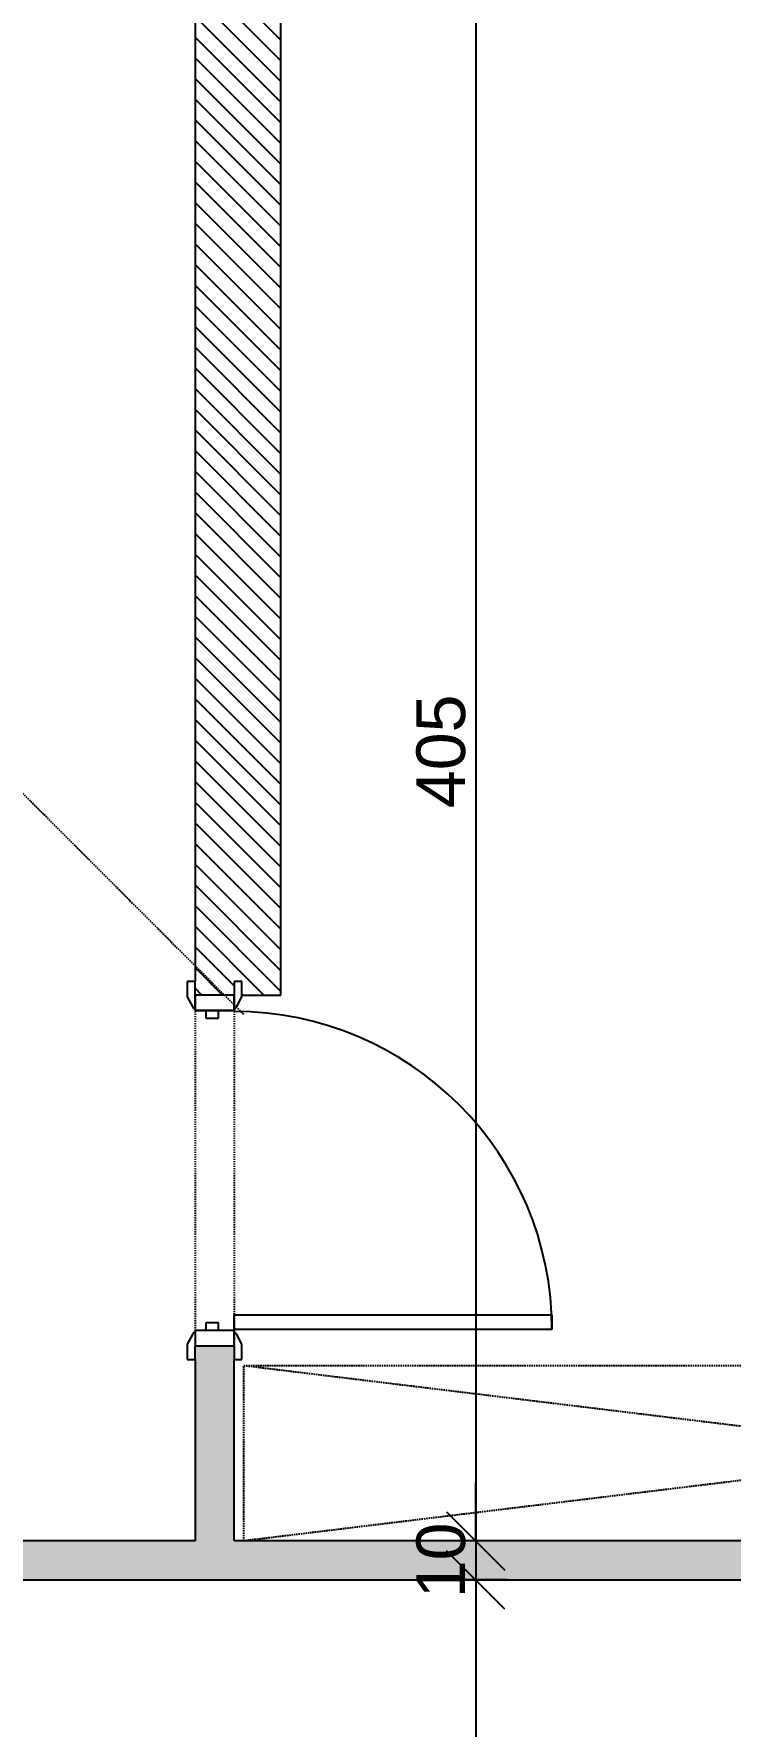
# Model space of a CAD drawing. Extents: x -5566 to 5867, y -120 to 4683.
# Drawn here: x -2408.9 to -2230.2, y 933 to 1367 of the extents above; entities that cross this region are included whole.
import ezdxf

# ---------------------------------------------------------------- set-up
doc = ezdxf.new("R2010")
doc.units = 0
doc.linetypes.add('DASH', pattern=[0.6, 0.3, -0.3])
doc.linetypes.add('HIDDEN_2', pattern=[0.6, 0.4, -0.2])
doc.layers.get('0').update_dxf_attribs({"linetype": 'CONTINUOUS'})
doc.layers.get('DEFPOINTS').update_dxf_attribs({"linetype": 'CONTINUOUS'})
for name, color, linetype in [('A-ANNO-DIMS', 211, 'CONTINUOUS'), ('A-DOOR', 31, 'CONTINUOUS'), ('A-DOOR-FRAM', 31, 'CONTINUOUS'), ('A-DOOR-HDLN', 31, 'DASH'), ('A-FLOR-OVHD', 1, 'HIDDEN_2'), ('A-WALL-PATT', 111, 'CONTINUOUS'), ('I-WALL', 2, 'CONTINUOUS')]:
    doc.layers.add(name, color=color, linetype=linetype)
doc.styles.add('ARIAL', font='arial.ttf', dxfattribs={"height": 12.5})
doc.dimstyles.new('100_200_2_5MM_ARIAL_CM', dxfattribs={"dimscale": 30.48, "dimtxt": 12.753242, "dimasz": 0.492126, "dimexe": 0.328084, "dimexo": 0.0625, "dimgap": 0.082021, "dimtad": 1, "dimdec": 0, "dimzin": 0, "dimtxsty": 'ARIAL', "dimblk1": 'OBLIQUE', "dimblk2": 'OBLIQUE', "dimsah": 1, "dimcen": 0.09, "dimdle": 0.328084, "dimazin": 3, "dimtfac": 1, "dimtdec": 4, "dimtix": 1, "dimtmove": 0, "dimatfit": 3, "dimtvp": 1, "dimtolj": 1, "dimtzin": 0})

# ---------------------------------------------------------------- blocks, each defined once
blk = doc.blocks.new('AR_INT_WOOD_SINGLE_-_W90H2')
at = {"layer": 'A-DOOR'}
for p, q in [((37, 5), (37, 86.6)), ((37, 86.6), (40.8, 86.6)), ((40.8, 86.6), (40.8, 5)), ((-45, 5), (-41, 5)), ((-41, 5), (-41, -5)), ((40.8, 5), (37, 5)), ((41, 5), (41, -5)), ((45, 5), (41, 5)), ((-41, -5), (-45, -5)), ((41, -5), (45, -5))]:
    blk.add_line(p, q, dxfattribs=at)
blk.add_arc((40.8, 5), 81.6, 90, 180, dxfattribs=at)
at = {"layer": 'A-DOOR-FRAM'}
for p, q in [((-44.5, 7), (-48.5, 7)), ((-48.5, 7), (-48.5, 5)), ((-48.5, 5), (-45, 5)), ((-41, 5), (-45, 5)), ((-45, 5), (-45, -5)), ((-41.9, 5.6), (-44.5, 7)), ((-41, -5), (-41, 5)), ((45, 5), (41, 5)), ((41, 5), (41, -5)), ((44.5, 7), (41.9, 5.6)), ((48.5, 7), (44.5, 7)), ((45, -5), (45, 5)), ((45, 5), (48.5, 5)), ((48.5, 5), (48.5, 7)), ((-39.1, 1), (-41, 1)), ((-39.1, -2.2), (-39.1, 1)), ((41, 1), (39.1, 1)), ((39.1, 1), (39.1, -2.2)), ((-41, -2.2), (-39.1, -2.2)), ((39.1, -2.2), (41, -2.2)), ((-48.5, -5), (-48.5, -7)), ((-45, -5), (-48.5, -5)), ((-48.5, -7), (-44.5, -7)), ((-45, -5), (-41, -5)), ((-44.5, -7), (-41.9, -5.6)), ((41, -5), (45, -5)), ((41.9, -5.6), (44.5, -7)), ((44.5, -7), (48.5, -7)), ((48.5, -5), (45, -5)), ((48.5, -7), (48.5, -5))]:
    blk.add_line(p, q, dxfattribs=at)
for centre, start, end in [((-42.3, 4.9), 7.125, 60.2551), ((42.3, 4.9), 119.7449, 172.875), ((-42.3, -4.9), 299.7449, 352.875), ((42.3, -4.9), 187.125, 240.2551)]:
    blk.add_arc(centre, 0.806, start, end, dxfattribs=at)
at = {"layer": 'A-DOOR-HDLN'}
for p, q in [((-45, 5), (45, 5)), ((-45, -5), (45, -5))]:
    blk.add_line(p, q, dxfattribs=at)
blk = doc.blocks.new('_OBLIQUE')
at = {"color": 0, "linetype": 'BYBLOCK'}
blk.add_line((-0.5, -0.5), (0.5, 0.5), dxfattribs=at)
blk = doc.blocks.new('DIMBLOCK11-LEVEL__9_00')
at = {"layer": 'A-ANNO-DIMS', "color": 0}
for p, q in [((-2295.48, 1395.49), (-2295.48, 970.49)), ((-2287.39, 1385.49), (-2305.48, 1385.49)), ((-2287.39, 980.49), (-2305.48, 980.49))]:
    blk.add_line(p, q, dxfattribs=at)
at = {"layer": 'DEFPOINTS', "color": 0}
for p in [(-2285.48, 1385.49), (-2295.48, 980.49), (-2285.48, 980.49)]:
    blk.add_point(p, dxfattribs=at)
at = {"layer": 'A-ANNO-DIMS', "color": 0, "xscale": 15, "yscale": 15, "zscale": 15}
for p, rotation in [((-2295.48, 1385.49), 90), ((-2295.48, 980.49), 270)]:
    blk.add_blockref('_OBLIQUE', p, dxfattribs=dict(at, rotation=rotation))
at = {"layer": 'A-ANNO-DIMS', "color": 0, "insert": (-2304.37, 1182.99), "char_height": 12.5, "width": 34.6103, "attachment_point": 5, "rotation": 90, "style": 'ARIAL'}
blk.add_mtext('\\A1;405', dxfattribs=at)
blk = doc.blocks.new('DIMBLOCK12-LEVEL__9_00')
at = {"layer": 'A-ANNO-DIMS', "color": 0}
for p, q in [((-2295.48, 980.49), (-2295.48, 995.49)), ((-2287.39, 980.49), (-2305.48, 980.49)), ((-2295.48, 980.49), (-2295.48, 970.49)), ((-2287.39, 970.49), (-2305.48, 970.49)), ((-2295.48, 970.49), (-2295.48, 955.49))]:
    blk.add_line(p, q, dxfattribs=at)
at = {"layer": 'DEFPOINTS', "color": 0}
for p in [(-2285.48, 980.49), (-2295.48, 970.49), (-2285.48, 970.49)]:
    blk.add_point(p, dxfattribs=at)
at = {"layer": 'A-ANNO-DIMS', "color": 0, "xscale": 15, "yscale": 15, "zscale": 15}
for p, rotation in [((-2295.48, 980.49), 270), ((-2295.48, 970.49), 90)]:
    blk.add_blockref('_OBLIQUE', p, dxfattribs=dict(at, rotation=rotation))
at = {"layer": 'A-ANNO-DIMS', "color": 0, "insert": (-2304.37, 975.49), "char_height": 12.5, "width": 23.0736, "attachment_point": 5, "rotation": 90, "style": 'ARIAL'}
blk.add_mtext('\\A1;10', dxfattribs=at)
blk = doc.blocks.new('DIMBLOCK13-LEVEL__9_00')
at = {"layer": 'A-ANNO-DIMS', "color": 0}
for p, q in [((-2295.48, 980.49), (-2295.48, 207.99)), ((-2287.39, 970.49), (-2305.48, 970.49)), ((-2303.58, 217.99), (-2285.48, 217.99))]:
    blk.add_line(p, q, dxfattribs=at)
at = {"layer": 'DEFPOINTS', "color": 0}
for p in [(-2285.48, 970.49), (-2305.48, 217.99), (-2295.48, 217.99)]:
    blk.add_point(p, dxfattribs=at)
at = {"layer": 'A-ANNO-DIMS', "color": 0, "xscale": 15, "yscale": 15, "zscale": 15}
for p, rotation in [((-2295.48, 970.49), 90), ((-2295.48, 217.99), 270)]:
    blk.add_blockref('_OBLIQUE', p, dxfattribs=dict(at, rotation=rotation))
at = {"layer": 'A-ANNO-DIMS', "color": 0, "insert": (-2304.37, 594.24), "char_height": 12.5, "width": 34.6103, "attachment_point": 5, "rotation": 90, "style": 'ARIAL'}
blk.add_mtext('\\A1;753', dxfattribs=at)

msp = doc.modelspace()

# ---------------------------------------------------------------- hatches: boundary and pattern name
at = {"layer": 'A-WALL-PATT'}
h = msp.add_hatch(dxfattribs=at)
h.set_pattern_fill('FP_1', color=8, angle=-90, style=0, pattern_type=2)
h.set_pattern_definition([(315, (-4985, 4190.492), (2.6516504, 2.6516504), [])])
h.paths.add_polyline_path([(-2367.5, 1123.99), (-2367.5, 1120.49), (-2357.5, 1120.49), (-2357.5, 1123.99), (-2355.5, 1123.99), (-2355.5, 1120.49), (-2345.5, 1120.49), (-2345.5, 1657.49), (-2355.5, 1657.49), (-2355.5, 1653.99), (-2357.5, 1653.99), (-2357.5, 1657.49), (-2367.5, 1657.49), (-2367.5, 1237.37)], flags=0)
msp.add_hatch(color=256, dxfattribs=at).paths.add_polyline_path([(-2367.5, 980.49), (-2357.5, 980.49), (-2357.5, 1030.49), (-2367.5, 1030.49), (-2367.5, 1006.99)], flags=0)
h = msp.add_hatch(color=256, dxfattribs=at)
h.paths.add_polyline_path([(-2565, 980.49), (-2565, 970.49), (-2545, 970.49), (-2545, 980.49)], flags=0)
h.paths.add_polyline_path([(-2445, 970.49), (-2012.5, 970.49), (-2012.5, 980.49), (-2445, 980.49)], flags=0)

# ---------------------------------------------------------------- linework, layer by layer
at = {"layer": 'A-FLOR-OVHD'}
for p, q in [((-2567.5, 1327.99), (-2355, 1115.49)), ((-2355, 980.49), (-2355, 1025.49)), ((-2355, 1025.49), (-1985, 1025.49)), ((-1985, 1025.49), (-2355, 980.49)), ((-2355, 1025.49), (-1985, 980.49)), ((-1985, 980.49), (-2355, 980.49))]:
    msp.add_line(p, q, dxfattribs=at)
at = {"layer": 'I-WALL'}
for p, q in [((-2367.5, 1653.99), (-2367.5, 1123.99)), ((-2345.5, 1120.49), (-2345.5, 1385.49)), ((-2355.5, 1120.49), (-2345.5, 1120.49)), ((-2367.5, 1026.99), (-2367.5, 980.49)), ((-2357.5, 980.49), (-2357.5, 1026.99)), ((-2367.5, 980.49), (-2445, 980.49)), ((-2012.5, 980.49), (-2357.5, 980.49)), ((-2445, 970.49), (-2012.5, 970.49))]:
    msp.add_line(p, q, dxfattribs=at)

# ---------------------------------------------------------------- block references
at = {"layer": 'A-DOOR', "rotation": 270}
msp.add_blockref('AR_INT_WOOD_SINGLE_-_W90H2', (-2362.5, 1075.49), dxfattribs=at)

# ---------------------------------------------------------------- dimensions: what is measured, and where the dimension line sits
at = {"layer": 'A-ANNO-DIMS'}
for base, p1, p2, override, picture, middle in [((-2295.48, 980.49), (-2285.48, 1385.49), (-2285.48, 980.49), {"dimpost": '<>', "dimfxl": 405}, 'DIMBLOCK11-LEVEL__9_00', (-2304.37, 1182.99)), ((-2295.48, 970.49), (-2285.48, 980.49), (-2285.48, 970.49), {"dimpost": '<>', "dimfxl": 10}, 'DIMBLOCK12-LEVEL__9_00', (-2304.37, 975.49)), ((-2295.48371936, 217.99172688), (-2285.48371936, 970.49172688), (-2305.48371936, 217.99172688), {"dimpost": '<>', "dimfxl": 752.765734}, 'DIMBLOCK13-LEVEL__9_00', (-2304.37014501, 594.24172688))]:
    dim = msp.add_linear_dim(base=base, p1=p1, p2=p2, angle=270, dimstyle='100_200_2_5MM_ARIAL_CM', override=override, dxfattribs=at)
    dim.commit()
    dim.dimension.update_dxf_attribs({"geometry": picture, "text_midpoint": middle})

doc.saveas('drawing.dxf')
